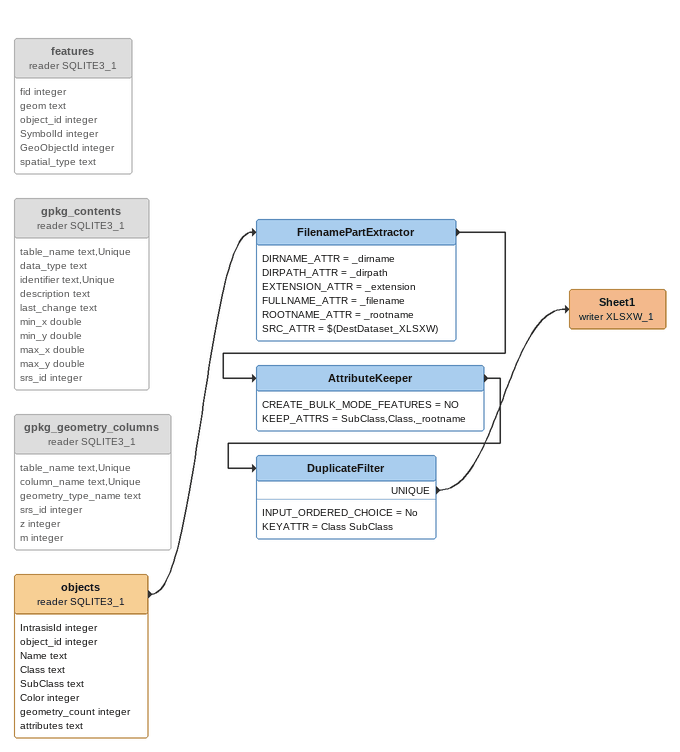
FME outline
gpkg_geometry_columns (reader SQLITE3_1) [off]
    attributes: table_name text,Unique, column_name text,Unique, geometry_type_name text, srs_id integer, z integer, m integer
features (reader SQLITE3_1) [off]
    attributes: fid integer, geom text, object_id integer, SymbolId integer, GeoObjectId integer, spatial_type text
gpkg_contents (reader SQLITE3_1) [off]
    attributes: table_name text,Unique, data_type text, identifier text,Unique, description text, last_change text, min_x double, min_y double, max_x double, max_y double, srs_id integer
objects (reader SQLITE3_1)
    attributes: IntrasisId integer, object_id integer, Name text, Class text, SubClass text, Color integer, geometry_count integer, attributes text
    -> FilenamePartExtractor
FilenamePartExtractor
    DIRNAME_ATTR = _dirname
    DIRPATH_ATTR = _dirpath
    EXTENSION_ATTR = _extension
    FULLNAME_ATTR = _filename
    ROOTNAME_ATTR = _rootname
    SRC_ATTR = $(DestDataset_XLSXW)
    -> AttributeKeeper
AttributeKeeper
    CREATE_BULK_MODE_FEATURES = NO
    KEEP_ATTRS = SubClass,Class,_rootname
    -> DuplicateFilter
DuplicateFilter
    INPUT_ORDERED_CHOICE = No
    KEYATTR = Class SubClass
    UNIQUE -> Sheet1 (writer XLSXW_1)
Sheet1 (writer XLSXW_1)
